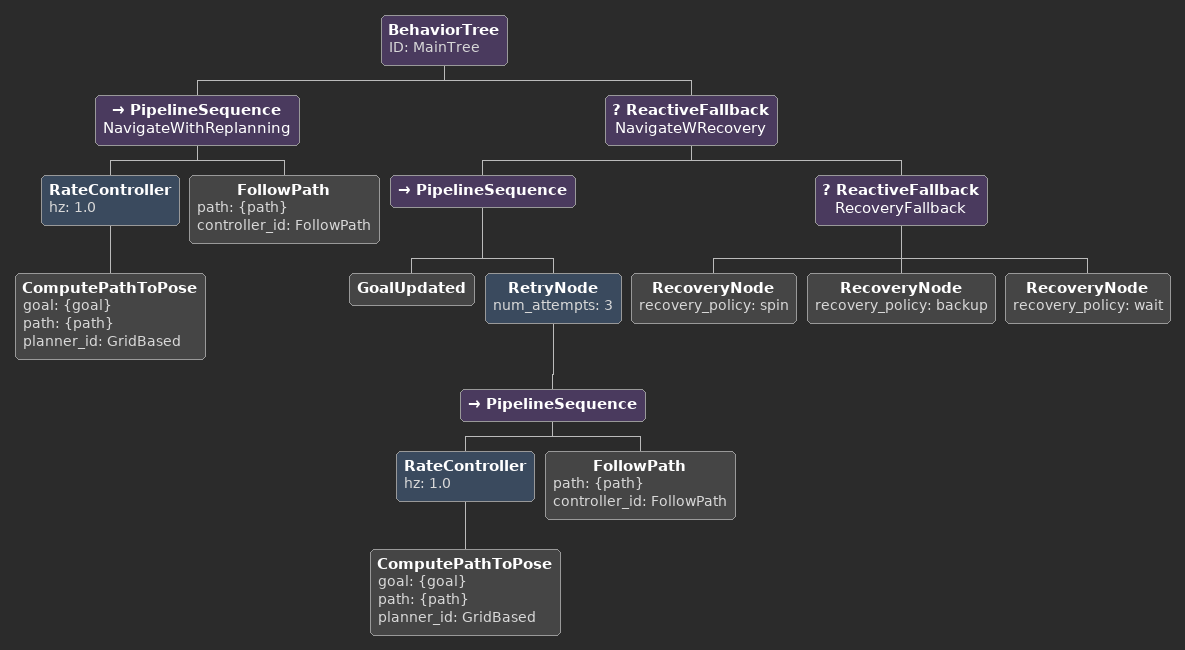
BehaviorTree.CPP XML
<root main_tree_to_execute="MainTree">
    <BehaviorTree ID="MainTree">
        <PipelineSequence name="NavigateWithReplanning">
            <RateController hz="1.0">
                <ComputePathToPose goal="{goal}" path="{path}" planner_id="GridBased"/>
            </RateController>
            <FollowPath path="{path}" controller_id="FollowPath"/>
        </PipelineSequence>
        <ReactiveFallback name="NavigateWRecovery">
            <PipelineSequence>
                <GoalUpdated/>
                <RetryNode num_attempts="3">
                    <PipelineSequence>
                        <RateController hz="1.0">
                            <ComputePathToPose goal="{goal}" path="{path}" planner_id="GridBased"/>
                        </RateController>
                        <FollowPath path="{path}" controller_id="FollowPath"/>
                    </PipelineSequence>
                </RetryNode>
            </PipelineSequence>
            <ReactiveFallback name="RecoveryFallback">
                <RecoveryNode recovery_policy="spin"/>
                <RecoveryNode recovery_policy="backup"/>
                <RecoveryNode recovery_policy="wait"/>
            </ReactiveFallback>
        </ReactiveFallback>
    </BehaviorTree>
</root>
